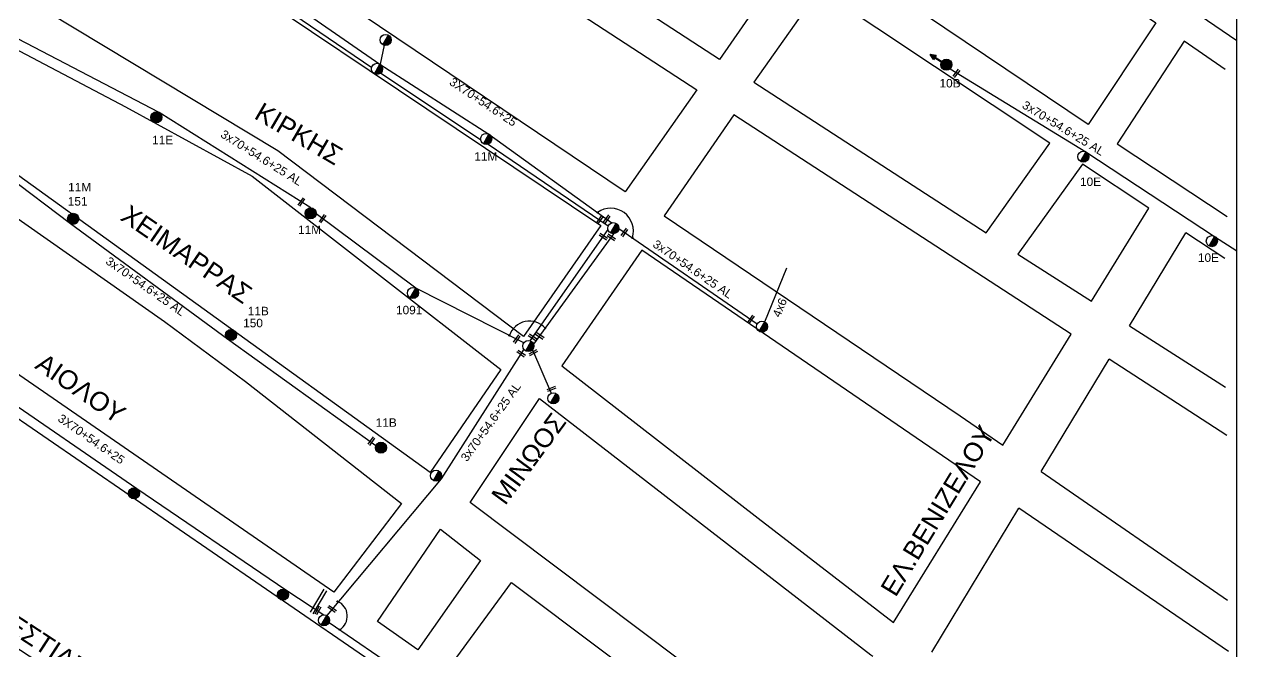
# Model space of a CAD drawing. Header units: millimetres. Extents: x 855 to 3091, y 750 to 2767.
# Drawn here: x 2676.9 to 2934.6, y 929.7 to 1063 of the extents above; entities that cross this region are included whole.
import ezdxf
from ezdxf.enums import TextEntityAlignment as Align

# ---------------------------------------------------------------- set-up
doc = ezdxf.new("R2010")
doc.units = ezdxf.units.MM
for name, color, linetype, lineweight in [('3x150+50', 7, 'Continuous', 30), ('3x70+54.6+25 AL', 7, 'SYN_LINE', 30), ('4x6', 7, 'SYN_LINE', 30), ('Υπόβαθρο ΔΕΗ', 7, 'Continuous', 30)]:
    doc.layers.add(name, color=color, linetype=linetype, lineweight=lineweight)
for name, color, linetype in [('TEXT ΚΑΛΩΔΙΩΝ', 7, 'Continuous'), ('Άγνωστα', 7, 'Continuous'), ('Επίτονοι', 7, 'Continuous'), ('Μηχανική τομή', 7, 'Continuous'), ('Στύλος Ξύλινος', 7, 'Continuous'), ('Στύλος Ξύλινος @ 1', 7, 'Continuous'), ('Στύλος ΦΜ', 7, 'Continuous'), ('Στύλος ΦΜ @ 1', 7, 'Continuous'), ('Συνδέσεις', 7, 'Continuous'), ('Τομή', 7, 'Continuous')]:
    doc.layers.add(name, color=color, linetype=linetype)
doc.styles.add('arial', font='arial.ttf')
doc.styles.get("Standard").update_dxf_attribs({"font": 'arial.ttf'})
doc.linetypes.add('SYN_LINE', pattern='A,0.5,-0.0001,["/\\/\\/\\/",Standard,S=0.1,R=0,X=0,Y=-0.05],-0.25', length=0.7501)

# ---------------------------------------------------------------- blocks, each defined once
blk = doc.blocks.new('ΥΠΑΡΧΩΝ ΤΣΙΜΕΝΤΕΝΙΟΣ ΣΤΥΛΟΣ')
at = {"layer": 'Στύλος ΦΜ'}
blk.add_hatch(color=7, dxfattribs=at).paths.add_polyline_path([(-1.29, -2.28, 0.574793), (2.62, 0, 0.268822), (1.3, 2.27)])
at = {"layer": 'Στύλος ΦΜ', "color": 7}
blk.add_line((-1.29, -2.28), (1.3, 2.27), dxfattribs=at)
blk.add_circle((0, 0), 2.62, dxfattribs=at)
at = {"layer": 'Στύλος ΦΜ', "flags": 4}
for tag, p in [('ΑΡΙΘΜΟΣ', (-4.68, 8.05)), ('ΤΥΠΟΣ', (-4.91, 3.03))]:
    blk.add_attdef(tag, p, '', height=4, dxfattribs=at)
blk = doc.blocks.new('ΥΠΑΡΧΩΝ ΞΥΛΙΝΟΣ ΣΤΥΛΟΣ')
at = {"layer": 'Στύλος Ξύλινος'}
h = blk.add_hatch(color=7, dxfattribs=at)
h.paths.add_polyline_path([(-2.62, 0, 0.270008), (-1.29, -2.28), (1.3, 2.27, 0.576266)])
h.paths.add_polyline_path([(-1.29, -2.28, 0.574793), (2.62, 0, 0.268822), (1.3, 2.27)])
at = {"layer": 'Στύλος Ξύλινος', "color": 7}
blk.add_line((-1.29, -2.28), (1.3, 2.27), dxfattribs=at)
blk.add_circle((0, 0), 2.62, dxfattribs=at)
at = {"layer": 'Στύλος Ξύλινος', "flags": 4}
for tag, p in [('ΑΡΙΘΜΟΣ', (-4.91, 8.6)), ('ΤΥΠΟΣ', (-4.85, 3.39))]:
    blk.add_attdef(tag, p, '', height=4, dxfattribs=at)
blk = doc.blocks.new('ΜΗΧΑΝΙΚΗ ΤΟΜΗ')
at = {"layer": 'Μηχανική τομή', "ltscale": 40}
for p, q in [((-1.9, 0.8), (5.7, 0.8)), ((-1.9, -0.8), (5.7, -0.8))]:
    blk.add_line(p, q, dxfattribs=at)
blk = doc.blocks.new('ΕΠΙΤΟΝΟΣ')
at = {"layer": 'Επίτονοι', "lineweight": 40, "ltscale": 40}
blk.add_hatch(color=256, dxfattribs=at).paths.add_polyline_path([(-1.13, 6.47), (0, 9.1), (1.13, 6.47)])
for p, q in [((-1.13, 6.47), (0, 9.1)), ((1.13, 6.47), (-1.13, 6.47)), ((-1.13, 6.47), (0, 6.47)), ((0, 9.1), (1.13, 6.47)), ((0, 6.47), (0, 0))]:
    blk.add_line(p, q, dxfattribs=at)
blk = doc.blocks.new('_ΣΥΝΔΕΣΗ')
at = {"layer": 'Συνδέσεις', "linetype": 'SYN_LINE', "ltscale": 40}
blk.add_hatch(color=256, dxfattribs=at).paths.add_polyline_path([(0.5, 0, 1), (-0.5, 0, 1)])
at = {"layer": 'Συνδέσεις'}
blk.add_circle((0, 0), 0.5, dxfattribs=at)
blk = doc.blocks.new('ΤΟΜΗ')
at = {"layer": 'Τομή', "ltscale": 40}
for p, q in [((-5.7, 0), (17.1, 0)), ((-5.7, -2.8), (17.1, -2.8))]:
    blk.add_line(p, q, dxfattribs=at)

msp = doc.modelspace()

# ---------------------------------------------------------------- linework, layer by layer
at = {"layer": '3x150+50', "lineweight": -3}
msp.add_lwpolyline([(876.93, 763.69), (2934.6, 763.16), (2934.6, 1746.06), (876.93, 1746.06)], close=True, dxfattribs=at)
at = {"layer": '3x70+54.6+25 AL', "color": 27, "linetype": 'SYN_LINE', "lineweight": -3, "ltscale": 15}
for points in [[(2699.28, 1090.89), (2723.12, 1074.88), (2752.51, 1054.51), (2775.68, 1039.63), (2801.83, 1020.78)], [(2737.87, 1023.97), (2705.6, 1044.21), (2670.64, 1062.41)], [(2783.13, 995.29), (2760.12, 1006.89), (2738.97, 1022.68)], [(2802.18, 1018.46), (2785.18, 995.02)], [(2803.28, 1019.56), (2832.71, 999.36)]]:
    msp.add_lwpolyline(points, dxfattribs=at)
at = {"layer": '3x70+54.6+25 AL', "color": 30, "linetype": 'SYN_LINE', "lineweight": -3, "ltscale": 15}
for points in [[(2722.98, 1072.77), (2750.78, 1053.77)], [(2752.69, 1052.6), (2773.92, 1038.5)], [(2775.49, 1037.49), (2801.03, 1020.12)], [(2800.96, 1019.36), (2784.37, 995.74)], [(2783.12, 993.92), (2765.52, 966.39), (2741.21, 937.35)], [(2741.71, 935.88), (2762.43, 921.75), (2793.71, 897.39), (2823.88, 872.55)]]:
    msp.add_lwpolyline(points, dxfattribs=at)
at = {"layer": '3x70+54.6+25 AL', "color": 62, "linetype": 'SYN_LINE', "lineweight": -3, "ltscale": 13}
msp.add_lwpolyline([(2917.44, 1071.25), (2934.6, 1059.48)], dxfattribs=at)
at = {"layer": '3x70+54.6+25 AL', "color": 27, "linetype": 'SYN_LINE', "lineweight": -3, "ltscale": 5}
msp.add_lwpolyline([(2752.61, 1054.45), (2753.46, 1058.5)], dxfattribs=at)
at = {"layer": '3x70+54.6+25 AL', "color": 1, "linetype": 'SYN_LINE', "lineweight": -3, "ltscale": 13}
msp.add_lwpolyline([(2873.68, 1053.48), (2902.56, 1035.86), (2929.9, 1017.91), (2934.6, 1014.83)], dxfattribs=at)
at = {"layer": '3x70+54.6+25 AL', "color": 6, "linetype": 'SYN_LINE', "lineweight": -3, "ltscale": 15}
for points in [[(2659.38, 1041.34), (2686.76, 1020.62), (2720.16, 996.11), (2751.67, 973.5)], [(2642.93, 1002.37), (2670.14, 985.45), (2700.84, 964.35), (2732.51, 942.83), (2740.61, 937.51)]]:
    msp.add_lwpolyline(points, dxfattribs=at)
at = {"layer": '3x70+54.6+25 AL', "color": 27, "linetype": 'SYN_LINE', "lineweight": -3, "ltscale": 10}
msp.add_lwpolyline([(2784.92, 993.78), (2788.9, 984.58)], dxfattribs=at)
at = {"layer": '4x6', "color": 27, "linetype": 'SYN_LINE', "lineweight": -3, "ltscale": 15}
msp.add_lwpolyline([(2834.3, 999.75), (2838.98, 1011.23)], dxfattribs=at)
at = {"layer": 'Υπόβαθρο ΔΕΗ', "lineweight": -3}
for points in [[(2917.37, 1063.26), (2902.99, 1041.69), (2724.56, 1161.58), (2728.58, 1167.23), (2741.89, 1183.96), (2917.37, 1063.26)], [(2720.28, 1154.89), (2838.49, 1075.44), (2824.7, 1055.47), (2707.82, 1131.5), (2720.28, 1154.89)], [(2932.16, 1053.37), (2923.42, 1059.35), (2909.16, 1037.55), (2932.59, 1022.1)], [(2899.39, 997.11), (2827.72, 1043.71), (2812.92, 1022.29), (2875.8, 979.82), (2884.88, 973.55)], [(2915.89, 1023.92), (2901.85, 1033.26), (2888.07, 1014.11), (2903.7, 1004.12)], [(2903.7, 1004.12), (2915.89, 1023.92)], [(2911.8, 998.93), (2923.77, 1018.69)], [(2932.04, 1013.19), (2923.77, 1018.69)], [(2880.11, 965.79), (2808.18, 1014.95), (2791.15, 990.41), (2832.88, 958.06), (2861.68, 935.85)], [(2643.68, 1001.07), (2755.1, 924.65), (2733.01, 892.78), (2624.69, 963.48), (2639.13, 988.7), (2643.68, 1001.07)], [(2911.8, 998.93), (2932.21, 985.88)], [(2884.88, 973.55), (2899.39, 997.11)], [(2893.01, 967.94), (2907.5, 991.84)], [(2932.46, 975.62), (2907.5, 991.84)], [(2843.98, 907.1), (2771.67, 961.36), (2786.44, 983.48), (2856.85, 929.05), (2857.29, 928.72)], [(2893.01, 967.94), (2932.62, 940.62)], [(2861.68, 935.85), (2880.11, 965.79)], [(2869.78, 929.61), (2888.31, 960.18)], [(2932.85, 929.74), (2888.31, 960.18)], [(2826.22, 878.25), (2766.76, 925.6), (2780.51, 944.36), (2839.59, 899.97)]]:
    msp.add_lwpolyline(points, dxfattribs=at)
for points in [[(2704.32, 1124.29), (2819.86, 1049.05), (2804.63, 1027.39), (2692.88, 1102.6)], [(2688.75, 1094.47), (2799.43, 1020.2), (2783.04, 996.63), (2730.84, 1036.09), (2675.41, 1069.49)], [(2845.87, 1070.34), (2832, 1050.66), (2881.34, 1018.67), (2894.87, 1037.7)], [(2670.57, 1060.11), (2698.44, 1045.45), (2725.34, 1030.69), (2778.21, 989.62), (2763.18, 967.78), (2660.96, 1041.41)], [(2656.83, 1034.82), (2706.77, 999.85), (2723.93, 987.1), (2757.1, 961.19), (2742.75, 942.35), (2646.44, 1008.64)], [(2765.41, 955.68), (2773.92, 949.05), (2760.55, 930.09), (2752.03, 936.1)]]:
    msp.add_lwpolyline(points, close=True, dxfattribs=at)
for centre, radius, start, end in [((2801.57, 1019.06), 4.82, 342.2775, 125.4175), ((2784.29, 995.39), 4.51, 42.1225, 161.0493), ((2742.2, 937.25), 3.39, 301.1125, 67.1786)]:
    msp.add_arc(centre, radius, start, end, dxfattribs=at)

# ---------------------------------------------------------------- block references
at = {"layer": 'Επίτονοι', "lineweight": -3, "xscale": 0.449999999999818, "yscale": 0.449999999999818, "zscale": 0.449999999999818, "rotation": 58.14946694062102}
msp.add_blockref('ΕΠΙΤΟΝΟΣ', (2872.9, 1054.36), dxfattribs=at)
at = {"layer": 'Μηχανική τομή', "lineweight": -3}
for p, xscale, yscale, zscale, rotation in [((2874.77, 1052.16), 0.25, 0.25, 0.4999999999999999, 51.76171860405996), ((2736.08, 1025.62), 0.2499999999999997, 0.2499999999999997, 0.4999999999999997, 234.9952030051229), ((2740.57, 1022.03), 0.2499999999999997, 0.2499999999999997, 0.4999999999999997, 234.9952030051229), ((2799.43, 1021.75), 0.2499999999999997, 0.2499999999999997, 0.4999999999999997, 234.9952030051229), ((2800.96, 1021.95), 0.2499999999999997, 0.2499999999999997, 0.4999999999999997, 234.9952030051229), ((2799.58, 1018.16), 0.2499999999999997, 0.2499999999999997, 0.4999999999999997, 325.3966861757636), ((2801.29, 1018), 0.2499999999999997, 0.2499999999999997, 0.4999999999999997, 325.3966861757636), ((2804.72, 1019.11), 0.2499999999999997, 0.2499999999999997, 0.4999999999999997, 234.9952030051229), ((2831.58, 1000.68), 0.2499999999999997, 0.2499999999999997, 0.4999999999999997, 234.9952030051229), ((2784.56, 996.77), 0.2499999999999997, 0.2499999999999997, 0.4999999999999997, 325.3966861757636), ((2786.11, 997.05), 0.2499999999999997, 0.2499999999999997, 0.4999999999999997, 325.3966861757636), ((2781.84, 996.46), 0.2499999999999997, 0.2499999999999997, 0.4999999999999997, 234.9952030051229), ((2782.14, 993.31), 0.2499999999999997, 0.2499999999999997, 0.4999999999999997, 325.3966861757636), ((2785.48, 993.37), 0.2499999999999997, 0.2499999999999997, 0.4999999999999997, 208.4418528575786), ((2789.36, 985.65), 0.2499999999999997, 0.2499999999999997, 0.4999999999999997, 201.3187243079898), ((2750.95, 974.8), 0.2499999999999997, 0.2499999999999997, 0.4999999999999997, 234.9952030051229), ((2739.17, 938.07), 0.2499999999999996, 0.2499999999999996, 0.4999999999999997, 60.23379215458201), ((2741.97, 939.08), 0.2499999999999997, 0.2499999999999997, 0.4999999999999997, 325.3966861757636)]:
    msp.add_blockref('ΜΗΧΑΝΙΚΗ ΤΟΜΗ', p, dxfattribs=dict(at, xscale=xscale, yscale=yscale, zscale=zscale, rotation=rotation))
at = {"layer": 'Στύλος Ξύλινος @ 1', "lineweight": -3, "ltscale": 40}
ref = msp.add_blockref('ΥΠΑΡΧΩΝ ΞΥΛΙΝΟΣ ΣΤΥΛΟΣ', (2872.9, 1054.36), dxfattribs=dict(at, xscale=0.4499999999998181, yscale=0.4499999999998181, zscale=0.4499999999998181))
ref.add_attrib('ΤΥΠΟΣ', '10B', (2871.43, 1049.54), dxfattribs={"layer": 'Στύλος Ξύλινος', "height": 1.8, "flags": 4})
ref = msp.add_blockref('ΥΠΑΡΧΩΝ ΞΥΛΙΝΟΣ ΣΤΥΛΟΣ', (2705.01, 1043.19), dxfattribs=dict(at, xscale=0.4499999999998181, yscale=0.4499999999998181, zscale=0.4499999999998181))
ref.add_attrib('ΤΥΠΟΣ', '11E', (2704.11, 1037.47), dxfattribs={"layer": 'Στύλος Ξύλινος', "height": 1.8, "flags": 4})
ref = msp.add_blockref('ΥΠΑΡΧΩΝ ΞΥΛΙΝΟΣ ΣΤΥΛΟΣ', (2687.34, 1021.64), dxfattribs=dict(at, xscale=0.4499999999998181, yscale=0.4499999999998181, zscale=0.4499999999998181))
ref.add_attrib('ΤΥΠΟΣ', '11M', (2686.27, 1027.46), dxfattribs={"layer": 'Στύλος Ξύλινος', "height": 1.8, "flags": 4})
ref.add_attrib('ΑΡΙΘΜΟΣ', '151', (2686.19, 1024.45), dxfattribs={"layer": 'Στύλος Ξύλινος', "height": 1.8, "flags": 4})
ref = msp.add_blockref('ΥΠΑΡΧΩΝ ΞΥΛΙΝΟΣ ΣΤΥΛΟΣ', (2737.79, 1022.79), dxfattribs=dict(at, xscale=0.4499999999998181, yscale=0.4499999999998181, zscale=0.4499999999998181))
ref.add_attrib('ΤΥΠΟΣ', '11M', (2735.12, 1018.41), dxfattribs={"layer": 'Στύλος Ξύλινος', "height": 1.8, "flags": 4})
ref = msp.add_blockref('ΥΠΑΡΧΩΝ ΞΥΛΙΝΟΣ ΣΤΥΛΟΣ', (2720.87, 996.95), dxfattribs=dict(at, xscale=0.4499999999998181, yscale=0.4499999999998181, zscale=0.4499999999998181))
ref.add_attrib('ΤΥΠΟΣ', '11B', (2724.44, 1001.15), dxfattribs={"layer": 'Στύλος Ξύλινος', "height": 1.8, "flags": 4})
ref.add_attrib('ΑΡΙΘΜΟΣ', '150', (2723.46, 998.6), dxfattribs={"layer": 'Στύλος Ξύλινος', "height": 1.8, "flags": 4})
ref = msp.add_blockref('ΥΠΑΡΧΩΝ ΞΥΛΙΝΟΣ ΣΤΥΛΟΣ', (2752.74, 973.01), dxfattribs=dict(at, xscale=0.4499999999998181, yscale=0.4499999999998181, zscale=0.4499999999998181))
ref.add_attrib('ΤΥΠΟΣ', '11B', (2751.62, 977.45), dxfattribs={"layer": 'Στύλος Ξύλινος', "height": 1.8, "flags": 4})
at = {"layer": 'Στύλος Ξύλινος @ 1', "lineweight": -3, "ltscale": 40, "xscale": 0.4499999999998181, "yscale": 0.4499999999998181, "zscale": 0.4499999999998181}
for p in [(2700.26, 963.32), (2731.93, 941.8)]:
    msp.add_blockref('ΥΠΑΡΧΩΝ ΞΥΛΙΝΟΣ ΣΤΥΛΟΣ', p, dxfattribs=at)
at = {"layer": 'Στύλος ΦΜ @ 1', "lineweight": -3, "ltscale": 40, "xscale": 0.4499999999998181, "yscale": 0.4499999999998181, "zscale": 0.4499999999998181}
for p in [(2753.75, 1059.64), (2751.92, 1053.49), (2802.11, 1019.64), (2833.71, 998.73), (2784.08, 994.6), (2789.36, 983.5), (2764.45, 967.07), (2740.63, 936.33)]:
    msp.add_blockref('ΥΠΑΡΧΩΝ ΤΣΙΜΕΝΤΕΝΙΟΣ ΣΤΥΛΟΣ', p, dxfattribs=at)
at = {"layer": 'Στύλος ΦΜ @ 1', "lineweight": -3, "ltscale": 40}
ref = msp.add_blockref('ΥΠΑΡΧΩΝ ΤΣΙΜΕΝΤΕΝΙΟΣ ΣΤΥΛΟΣ', (2775.1, 1038.61), dxfattribs=dict(at, xscale=0.4499999999998181, yscale=0.4499999999998181, zscale=0.4499999999998181))
ref.add_attrib('ΤΥΠΟΣ', '11M', (2772.57, 1033.99), dxfattribs={"layer": 'Στύλος ΦΜ', "height": 1.8, "flags": 4})
ref = msp.add_blockref('ΥΠΑΡΧΩΝ ΤΣΙΜΕΝΤΕΝΙΟΣ ΣΤΥΛΟΣ', (2901.98, 1034.84), dxfattribs=dict(at, xscale=0.4499999999998181, yscale=0.4499999999998181, zscale=0.4499999999998181))
ref.add_attrib('ΤΥΠΟΣ', '10E', (2901.29, 1028.61), dxfattribs={"layer": 'Στύλος ΦΜ', "height": 1.8, "flags": 4})
ref = msp.add_blockref('ΥΠΑΡΧΩΝ ΤΣΙΜΕΝΤΕΝΙΟΣ ΣΤΥΛΟΣ', (2929.31, 1016.89), dxfattribs=dict(at, xscale=0.4499999999998181, yscale=0.4499999999998181, zscale=0.4499999999998181))
ref.add_attrib('ΤΥΠΟΣ', '10E', (2926.34, 1012.49), dxfattribs={"layer": 'Στύλος ΦΜ', "height": 1.8, "flags": 4})
ref = msp.add_blockref('ΥΠΑΡΧΩΝ ΤΣΙΜΕΝΤΕΝΙΟΣ ΣΤΥΛΟΣ', (2759.53, 1005.87), dxfattribs=dict(at, xscale=0.4499999999998181, yscale=0.4499999999998181, zscale=0.4499999999998181))
ref.add_attrib('ΤΥΠΟΣ', '1091', (2755.94, 1001.36), dxfattribs={"layer": 'Στύλος ΦΜ', "height": 1.8, "flags": 4})
at = {"layer": 'Συνδέσεις', "lineweight": -3, "xscale": 0.25, "yscale": 0.25, "zscale": 0.25}
for p in [(2798.78, 1022.99), (2806.16, 1017.6), (2787.64, 998.42), (2780.03, 996.86), (2743.52, 940.38), (2743.95, 934.35)]:
    msp.add_blockref('_ΣΥΝΔΕΣΗ', p, dxfattribs=at)
at = {"layer": 'Τομή', "lineweight": -3, "xscale": 0.2499999999999998, "yscale": 0.2499999999999998, "zscale": 0.2499999999999998, "rotation": 239.2278851456234}
msp.add_blockref('ΤΟΜΗ', (2740.46, 941.38), dxfattribs=at)

# ---------------------------------------------------------------- texts
at = {"lineweight": -3, "ltscale": 40, "char_height": 4, "attachment_point": 1, "style": 'arial'}
for s, insert, width, rotation in [('KIPKHΣ', (2727.58, 1046.54), 65.6312, 329.6264), ('XEIMAPPAΣ', (2699.38, 1024.82), 65.6312, 325.5116), ('MINΩOΣ', (2775.92, 962.95), 150.9822, 53.6187), ('EΛ.BENIZEΛOY', (2858.69, 943.17), 58.7222, 58.6862)]:
    msp.add_mtext(s, dxfattribs=dict(at, insert=insert, width=width, rotation=rotation))
at = {"layer": 'TEXT ΚΑΛΩΔΙΩΝ', "linetype": 'Continuous', "lineweight": -3, "ltscale": 0.2}
for s, rotation, p in [('3x70+54.6+25 AL', 328.6186, (2897.76, 1040.9)), ('3x70+54.6+25 AL', 327.9024, (2727.37, 1034.61)), ('3x70+54.6+25 AL', 325.5287, (2819.02, 1010.95)), ('3x70+54.6+25 AL', 325.0964, (2702.72, 1007.29)), ('4x6', 67.8039, (2837.47, 1002.77)), ('3x70+54.6+25 AL', 54.3043, (2776.07, 978.5))]:
    msp.add_text(s, height=1.8, rotation=rotation, dxfattribs=at).set_placement(p, align=Align.MIDDLE_CENTER)
at = {"layer": 'Άγνωστα', "lineweight": -3, "ltscale": 40, "char_height": 1.8, "width": 34.0855, "attachment_point": 1, "style": 'arial'}
for insert, rotation in [((2768.09, 1051.77), 326.4024), ((2684.94, 980.29), 325.2003)]:
    msp.add_mtext('3X70+54.6+25', dxfattribs=dict(at, insert=insert, rotation=rotation))
at = {"layer": 'Υπόβαθρο ΔΕΗ', "lineweight": -3}
for s, rotation, p in [('ΑΙΟΛΟΥ', 325.4565, (2688.94, 985.6)), ('ΕΣΤΙΑΣ', 326.8666, (2681.95, 930.88))]:
    msp.add_text(s, height=4, rotation=rotation, dxfattribs=at).set_placement(p, align=Align.MIDDLE_CENTER)

doc.saveas('drawing.dxf')
